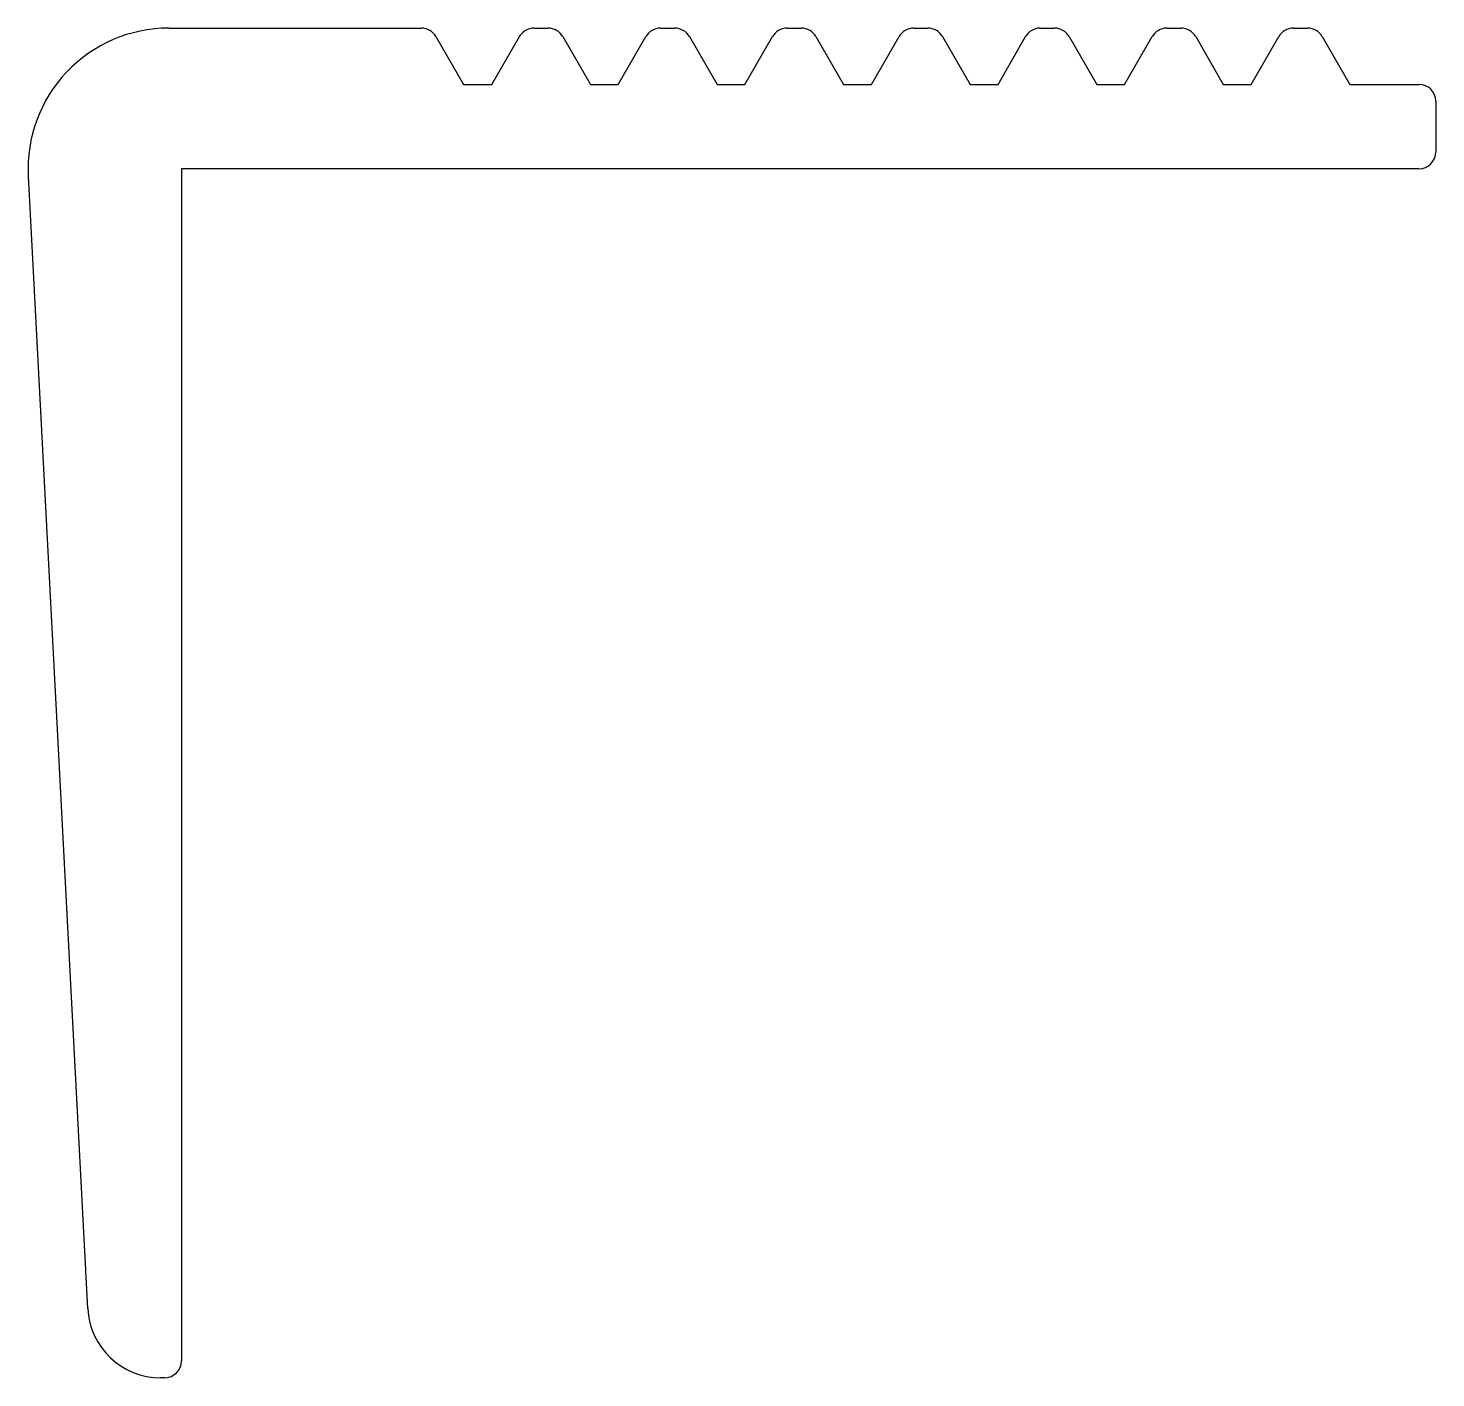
# Model space of a CAD drawing. Extents: x 885.4 to 910.4, y 553.4 to 577.4.
import ezdxf

# ---------------------------------------------------------------- set-up
doc = ezdxf.new("R2010")
doc.units = 0
doc.layers.get('0').update_dxf_attribs({"linetype": 'CONTINUOUS'})

msp = doc.modelspace()

# ---------------------------------------------------------------- linework, layer by layer
at = {"color": 7}
for p, q in [((887.882, 577.394), (892.372, 577.394)), ((894.373, 577.394), (894.627, 577.394)), ((896.623, 577.394), (896.877, 577.394)), ((898.873, 577.394), (899.127, 577.394)), ((901.123, 577.394), (901.377, 577.394)), ((903.373, 577.394), (903.627, 577.394)), ((905.623, 577.394), (905.877, 577.394)), ((907.873, 577.394), (908.127, 577.394)), ((892.632, 577.244), (893.123, 576.394)), ((893.623, 576.394), (894.114, 577.244)), ((894.887, 577.244), (895.378, 576.394)), ((895.873, 576.394), (896.364, 577.244)), ((897.137, 577.244), (897.628, 576.394)), ((898.123, 576.394), (898.614, 577.244)), ((899.387, 577.244), (899.878, 576.394)), ((900.373, 576.394), (900.864, 577.244)), ((901.637, 577.244), (902.128, 576.394)), ((902.623, 576.394), (903.114, 577.244)), ((903.887, 577.244), (904.378, 576.394)), ((904.873, 576.394), (905.364, 577.244)), ((906.137, 577.244), (906.628, 576.394)), ((907.123, 576.394), (907.614, 577.244)), ((908.387, 577.244), (908.878, 576.394)), ((893.123, 576.394), (893.623, 576.394)), ((895.378, 576.394), (895.873, 576.394)), ((897.628, 576.394), (898.123, 576.394)), ((899.878, 576.394), (900.373, 576.394)), ((902.128, 576.394), (902.623, 576.394)), ((904.378, 576.394), (904.873, 576.394)), ((906.628, 576.394), (907.123, 576.394)), ((908.878, 576.394), (910.106, 576.394)), ((910.406, 576.094), (910.406, 575.194)), ((910.106, 574.894), (888.106, 574.894)), ((888.106, 574.894), (888.106, 553.694)), ((886.441, 554.626), (885.386, 574.763)), ((887.806, 553.394), (887.739, 553.394))]:
    msp.add_line(p, q, dxfattribs=at)
for centre, radius, start, end in [((887.882, 574.894), 2.5, 90, 183), ((892.372, 577.094), 0.3, 30, 90), ((894.373, 577.094), 0.3, 90, 150), ((894.627, 577.094), 0.3, 30, 90), ((896.623, 577.094), 0.3, 90, 150), ((896.877, 577.094), 0.3, 30, 90), ((898.873, 577.094), 0.3, 90, 150), ((899.127, 577.094), 0.3, 30, 90), ((901.123, 577.094), 0.3, 90, 150), ((901.377, 577.094), 0.3, 30, 90), ((903.373, 577.094), 0.3, 90, 150), ((903.627, 577.094), 0.3, 30, 90), ((905.623, 577.094), 0.3, 90, 150), ((905.877, 577.094), 0.3, 30, 90), ((907.873, 577.094), 0.3, 90, 150), ((908.127, 577.094), 0.3, 30, 90), ((910.106, 576.094), 0.3, 0, 90), ((910.106, 575.194), 0.3, 270, 0), ((887.739, 554.694), 1.3, 182.9999, 270.0004), ((887.806, 553.694), 0.3, 270, 0)]:
    msp.add_arc(centre, radius, start, end, dxfattribs=at)

doc.saveas('drawing.dxf')
